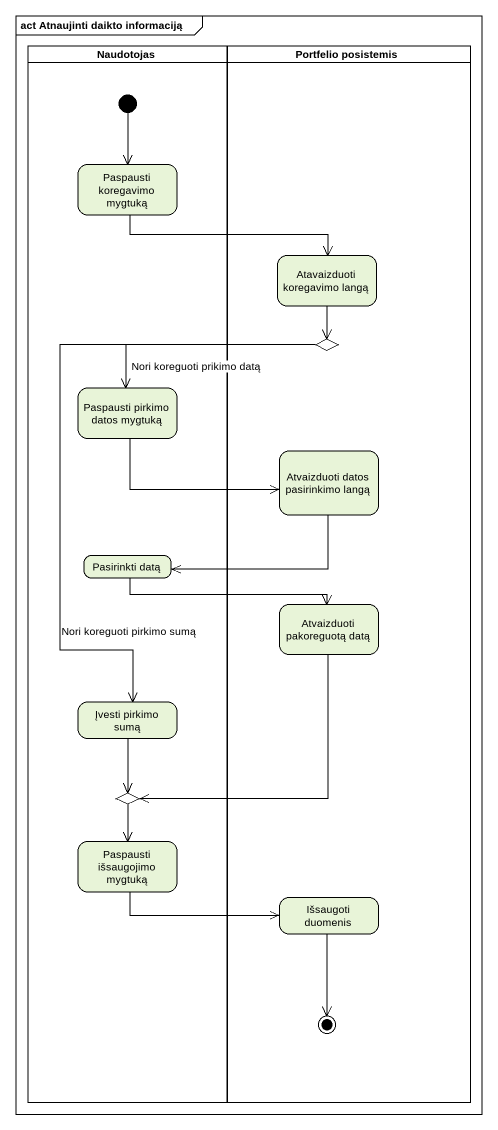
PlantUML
@startuml
mainframe act Atnaujinti daikto informaciją
hide empty description
state Naudotojas <<partition>> {
  state "Paspausti koregavimo mygtuką" as Paspausti_koregavimo_mygtuką
  state "Paspausti pirkimo datos mygtuką" as Paspausti_pirkimo_datos
  state "Pasirinkti datą" as Pasirinkti_datą
  state "Įvesti pirkimo sumą" as Įvesti_pirkimo_sumą
  state choice2 <<choice>>
  state "Paspausti išsaugojimo mygtuką" as Paspausti_išsaugojimo
  [*] --> Paspausti_koregavimo_mygtuką
}
state "Portfelio posistemis" as Portfelio_posistemis <<partition>> {
  state "Atavaizduoti koregavimo langą" as Atavaizduoti_koregavimo
  state choice1 <<choice>>
  state "Atvaizduoti datos pasirinkimo langą" as Atvaizduoti_datos
  state "Atvaizduoti pakoreguotą datą" as Atvaizduoti_pakoreguotą_datą
  state "Išsaugoti duomenis" as Išsaugoti_duomenis
  Išsaugoti_duomenis --> [*]
}
Paspausti_koregavimo_mygtuką -right-> Atavaizduoti_koregavimo
Atavaizduoti_koregavimo --> choice1
choice1 -left-> Paspausti_pirkimo_datos : Nori koreguoti prikimo datą
choice1 --> Įvesti_pirkimo_sumą : Nori koreguoti pirkimo sumą
Paspausti_pirkimo_datos -right-> Atvaizduoti_datos
Atvaizduoti_datos -left-> Pasirinkti_datą
Pasirinkti_datą -right-> Atvaizduoti_pakoreguotą_datą
Atvaizduoti_pakoreguotą_datą --> choice2
Įvesti_pirkimo_sumą --> choice2
choice2 --> Paspausti_išsaugojimo
Paspausti_išsaugojimo -right-> Išsaugoti_duomenis
@enduml
